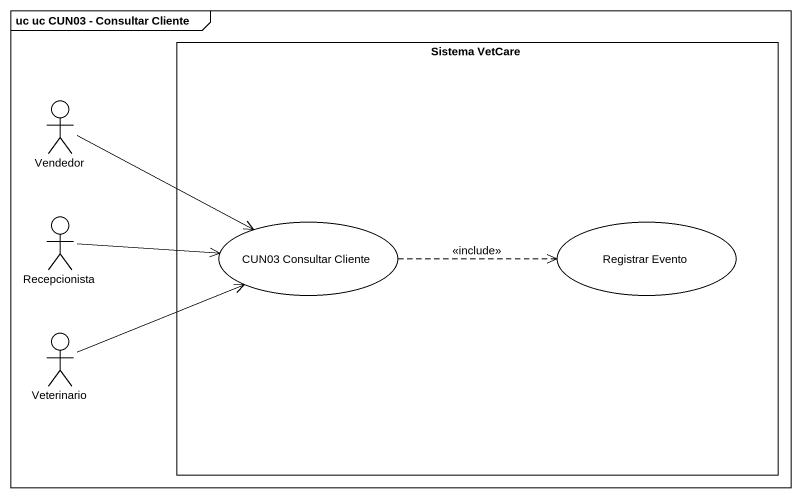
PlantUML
@startuml
mainframe uc uc CUN03 - Consultar Cliente
rectangle "Sistema VetCare" as Sistema_VetCare {
  usecase "CUN03 Consultar Cliente" as CUN03_Consultar_Cliente
  usecase "Registrar Evento" as Registrar_Evento
}
actor Vendedor
actor Recepcionista
actor Veterinario
Vendedor -right-> CUN03_Consultar_Cliente
Recepcionista -right-> CUN03_Consultar_Cliente
CUN03_Consultar_Cliente .right.> Registrar_Evento : <<include>>
Veterinario -right-> CUN03_Consultar_Cliente
@enduml
